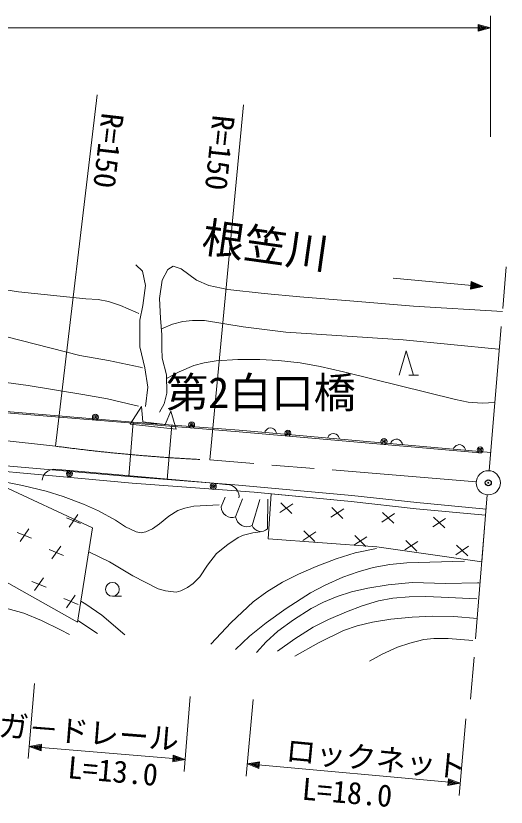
# Model space of a CAD drawing. Units: millimetres, scale not verified. Extents: x 7750 to 680000, y -40250 to 380000.
# Drawn here: x 518342 to 558994, y 275319 to 340979 of the extents above; entities that cross this region are included whole.
import ezdxf
from ezdxf.enums import TextEntityAlignment as Align

# ---------------------------------------------------------------- set-up
doc = ezdxf.new("R2010")
doc.units = ezdxf.units.MM
doc.header["$LTSCALE"] = 1000
doc.header["$PDMODE"] = 32
doc.header["$PDSIZE"] = 500
doc.linetypes.add('CHAIN', pattern=[18.5, 12, -1.5, 3.5, -1.5])
for name, color, linetype, lineweight in [('M-BGD', 7, 'Continuous', 13), ('M-BMK', 2, 'CHAIN', 13), ('M-BMK-SRVR', 3, 'Continuous', 13), ('M-STR-HTXT', 7, 'Continuous', 13), ('M-STR-STR1', 1, 'Continuous', 13)]:
    doc.layers.add(name, color=color, linetype=linetype, lineweight=lineweight)
doc.layers.add('M-BMK-HTXT', color=7, linetype='Continuous')
doc.layers.add('M-OTRS', color=6, linetype='Continuous')
doc.styles.add('ＭＳ ゴシック', font='')
doc.styles.get('ＭＳ ゴシック').set_extended_font_data('MS Gothic')

msp = doc.modelspace()

# ---------------------------------------------------------------- linework, layer by layer
at = {"layer": 'M-BGD'}
for p, q in [((528284, 320331), (528844, 319806)), ((528844, 319806), (529106, 318606)), ((530936, 319918), (530488, 319056)), ((531385, 320218), (530936, 319918)), ((532057, 319993), (531385, 320218)), ((533328, 319056), (532057, 319993)), ((549618, 319206), (557054, 318531)), ((529106, 318606), (528881, 316955)), ((530488, 319056), (530264, 317518)), ((534337, 318606), (533328, 319056)), ((535906, 318268), (534337, 318606)), ((556087, 318941), (556029, 318301)), ((556029, 318301), (557054, 318531)), ((556121, 318877), (556074, 318357)), ((556074, 318357), (556934, 318541)), ((557054, 318531), (556087, 318941)), ((556156, 318814), (556120, 318414)), ((556120, 318414), (556815, 318552)), ((556934, 318541), (556121, 318877)), ((556815, 318552), (556156, 318814)), ((556190, 318750), (556165, 318470)), ((556165, 318470), (556695, 318563)), ((556695, 318563), (556190, 318750)), ((556224, 318686), (556210, 318526)), ((556210, 318526), (556576, 318574)), ((556576, 318574), (556224, 318686)), ((556259, 318623), (556255, 318583)), ((556255, 318583), (556416, 318588)), ((556416, 318588), (556259, 318623)), ((538932, 317930), (535906, 318268)), ((541884, 317668), (538932, 317930)), ((530264, 317518), (530339, 315905)), ((546368, 317293), (541884, 317668)), ((551300, 316880), (546368, 317293)), ((528881, 316955), (528620, 315718)), ((558688, 316458), (551300, 316880)), ((530339, 315905), (530451, 314517)), ((528620, 315718), (528620, 313505)), ((530451, 314517), (530451, 313392)), ((528620, 313505), (529031, 311779)), ((530451, 313392), (530488, 312567)), ((530488, 312567), (530824, 311179)), ((550116, 311169), (550716, 313176)), ((550716, 313176), (551316, 311169)), ((529031, 311779), (529292, 310167)), ((530824, 311179), (530862, 309679)), ((550916, 311169), (551716, 311169)), ((529292, 310167), (529106, 308554)), ((530862, 309679), (530637, 308779)), ((505237, 309181), (521518, 307818)), ((505237, 309181), (521518, 307818)), ((530637, 308779), (530264, 308104)), ((512909, 308402), (536867, 306454)), ((512909, 308402), (536867, 306454)), ((528759, 308552), (527811, 307107)), ((528864, 307283), (528759, 308552)), ((531182, 308164), (530725, 307072)), ((531638, 306684), (531182, 308164)), ((521518, 307818), (528079, 307255)), ((521518, 307818), (528079, 307255)), ((527724, 302769), (528079, 307255)), ((527811, 307107), (531638, 306684)), ((528079, 307255), (536856, 306587)), ((528079, 307255), (536856, 306587)), ((530725, 307072), (528864, 307283)), ((531276, 307012), (530897, 302500)), ((539194, 306702), (539085, 306611)), ((539299, 306753), (539194, 306702)), ((539422, 306782), (539299, 306753)), ((539581, 306768), (539422, 306782)), ((539697, 306717), (539581, 306768)), ((539791, 306649), (539697, 306717)), ((539882, 306540), (539791, 306649)), ((536856, 306587), (557721, 304743)), ((536867, 306454), (556818, 304714)), ((536867, 306454), (556818, 304714)), ((539017, 306516), (538966, 306400)), ((539085, 306611), (539017, 306516)), ((539933, 306435), (539882, 306540)), ((539962, 306312), (539933, 306435)), ((544233, 306055), (544183, 305939)), ((544301, 306150), (544233, 306055)), ((544410, 306241), (544301, 306150)), ((544515, 306292), (544410, 306241)), ((544638, 306321), (544515, 306292)), ((544797, 306307), (544638, 306321)), ((544913, 306256), (544797, 306307)), ((545008, 306188), (544913, 306256)), ((545098, 306079), (545008, 306188)), ((545149, 305974), (545098, 306079)), ((545179, 305851), (545149, 305974)), ((549449, 305594), (549399, 305478)), ((549518, 305689), (549449, 305594)), ((549626, 305780), (549518, 305689)), ((549731, 305830), (549626, 305780)), ((549854, 305860), (549731, 305830)), ((550013, 305846), (549854, 305860)), ((550130, 305795), (550013, 305846)), ((550224, 305727), (550130, 305795)), ((550315, 305618), (550224, 305727)), ((550366, 305513), (550315, 305618)), ((550395, 305390), (550366, 305513)), ((554947, 305369), (554842, 305319)), ((555070, 305399), (554947, 305369)), ((555230, 305385), (555070, 305399)), ((555346, 305334), (555230, 305385)), ((555440, 305266), (555346, 305334)), ((554665, 305133), (554615, 305017)), ((554734, 305228), (554665, 305133)), ((554842, 305319), (554734, 305228)), ((555531, 305157), (555440, 305266)), ((555582, 305052), (555531, 305157)), ((555611, 304929), (555582, 305052)), ((514469, 303890), (527724, 302769)), ((514469, 303890), (527724, 302769)), ((514971, 303406), (521688, 302773)), ((521211, 303306), (521497, 303361)), ((521211, 303306), (521497, 303361)), ((521497, 303361), (521815, 303333)), ((521497, 303361), (521815, 303333)), ((524691, 298501), (514589, 303224)), ((520546, 302602), (520647, 302834)), ((520546, 302602), (520647, 302834)), ((520647, 302834), (520784, 303023)), ((520647, 302834), (520784, 303023)), ((520784, 303023), (521001, 303204)), ((520784, 303023), (521001, 303204)), ((521001, 303204), (521211, 303306)), ((521001, 303204), (521211, 303306)), ((521688, 302773), (527993, 302203)), ((522811, 303245), (521815, 303333)), ((522811, 303245), (521815, 303333)), ((534732, 302189), (522811, 303245)), ((534732, 302189), (522811, 303245)), ((530897, 302500), (527724, 302769)), ((530897, 302500), (527724, 302769)), ((520532, 302442), (520546, 302602)), ((520532, 302442), (520546, 302602)), ((527993, 302203), (538093, 301444)), ((536512, 302066), (530897, 302500)), ((536512, 302066), (530897, 302500)), ((535728, 302101), (534732, 302189)), ((535728, 302101), (534732, 302189)), ((535728, 302101), (536047, 302072)), ((535728, 302101), (536047, 302072)), ((536047, 302072), (536243, 302015)), ((536047, 302072), (536243, 302015)), ((546200, 301186), (536512, 302066)), ((536243, 302015), (536471, 301874)), ((536243, 302015), (536471, 301874)), ((536471, 301874), (536620, 301741)), ((536471, 301874), (536620, 301741)), ((536620, 301741), (536725, 301571)), ((536620, 301741), (536725, 301571)), ((536725, 301571), (536824, 301321)), ((536725, 301571), (536824, 301321)), ((538093, 301444), (546145, 300687)), ((535364, 300225), (535706, 301050)), ((536563, 299400), (537145, 300913)), ((536824, 301321), (536846, 301118)), ((536824, 301321), (536846, 301118)), ((536846, 301118), (536835, 300999)), ((536846, 301118), (536835, 300999)), ((537932, 298678), (538583, 300844)), ((539199, 298403), (539234, 300878)), ((539510, 301311), (539268, 297578)), ((546145, 300687), (539510, 301311)), ((546200, 301186), (551587, 300585)), ((540232, 299771), (541302, 300477)), ((541227, 299677), (540307, 300570)), ((544455, 299373), (545525, 300079)), ((545451, 299280), (544530, 300173)), ((546145, 300687), (551541, 300085)), ((551541, 300085), (546145, 300687)), ((551541, 300085), (557289, 299544)), ((557289, 299544), (551541, 300085)), ((551587, 300585), (557335, 300043)), ((522757, 298564), (523487, 299616)), ((522757, 298564), (523487, 299616)), ((548678, 298976), (549748, 299682)), ((549674, 298882), (548753, 299775)), ((556980, 295681), (557289, 299544)), ((523716, 298849), (522529, 299330)), ((523716, 298849), (522529, 299330)), ((552902, 298579), (553972, 299284)), ((553897, 298485), (552976, 299378)), ((519649, 297638), (518463, 298119)), ((519649, 297638), (518463, 298119)), ((518691, 297353), (519421, 298405)), ((518691, 297353), (519421, 298405)), ((523449, 290664), (524691, 298501)), ((542146, 297453), (543216, 298158)), ((543141, 297359), (542220, 298252)), ((539268, 297578), (548275, 296925)), ((546369, 297055), (547439, 297761)), ((547364, 296961), (546443, 297855)), ((551587, 296564), (550667, 297457)), ((521330, 295925), (522060, 296977)), ((521330, 295925), (522060, 296977)), ((548275, 296925), (556980, 295681)), ((550592, 296658), (551662, 297363)), ((554815, 296260), (555885, 296966)), ((555811, 296167), (554890, 297060)), ((522288, 296210), (521101, 296692)), ((522288, 296210), (521101, 296692)), ((515805, 294971), (523449, 290664)), ((519902, 293287), (520632, 294339)), ((519902, 293287), (520632, 294339)), ((520860, 293572), (519674, 294053)), ((520860, 293572), (519674, 294053)), ((522540, 291859), (523271, 292911)), ((522540, 291859), (523271, 292911)), ((523499, 292144), (522312, 292626)), ((523499, 292144), (522312, 292626)), ((526352, 292821), (527102, 292821)), ((523470, 290798), (525118, 289734))]:
    msp.add_line(p, q, dxfattribs=at)
for points in [[(439131, 326892), (448177, 323774), (457113, 320442), (459797, 319489), (462658, 318584), (471928, 316435), (481512, 315104), (485966, 314619), (490725, 313994), (500242, 312875), (509823, 311601), (519358, 310311), (523896, 309558)], [(462963, 326171), (464236, 325185), (465560, 324290), (467633, 323258), (469931, 322239), (470981, 321885), (472148, 321610), (476355, 320992), (480789, 320447), (483970, 320092), (487245, 319621), (490003, 319138), (492821, 318755), (496004, 318417), (499270, 317964), (508879, 316437), (511989, 315761), (515083, 314985), (523651, 312801)], [(499830, 322728), (502821, 321848), (506111, 320990), (515217, 318720), (516972, 318320), (518562, 318069), (524155, 317484)], [(524155, 317484), (525156, 317441), (526030, 317283), (527013, 316955), (528297, 316395), (528545, 316280)], [(530411, 315008), (531339, 315386), (532186, 315618), (532983, 315711), (533977, 315689), (537203, 315180), (540729, 314735), (550468, 314108), (558361, 313317)], [(523651, 312801), (526036, 312393), (528663, 311827), (528844, 311779)], [(530832, 310879), (531890, 311448), (533104, 311955), (533963, 312192), (534949, 312352), (536750, 312454), (538569, 312453), (540128, 312379), (541918, 312176), (543565, 311892), (545513, 311437), (554789, 309144), (555852, 308934), (557004, 308843), (558063, 308885)], [(523896, 309558), (525931, 309191), (528142, 308683), (528508, 308591)], [(516940, 302391), (518904, 302017), (520869, 301538), (522270, 301104), (523952, 300458), (525201, 299894), (526597, 299125), (527438, 298586), (528330, 298163), (528720, 298094), (529109, 298151), (529665, 298418), (530242, 298839), (531015, 299468), (531779, 299932), (532346, 300139), (533097, 300288), (535193, 300397)], [(455842, 301580), (465480, 300926), (468201, 300656), (470974, 300277), (480302, 298834), (483052, 298304), (485681, 297694), (495137, 295264), (496867, 294871), (498644, 294581), (500502, 294411), (502694, 294322), (504988, 294246), (507580, 294049), (509440, 293783), (511403, 293394), (515068, 292497), (518996, 291427), (520474, 290811), (522048, 290039), (522788, 289655)], [(524375, 296506), (524440, 296479), (526106, 295674), (528045, 294513), (530136, 293432), (530742, 293260), (531633, 293159), (532020, 293260), (532570, 293537), (533034, 293867), (533602, 294429), (534225, 295407), (534973, 296358), (535914, 297124), (536770, 297681), (537225, 297888), (537996, 298080), (538595, 298163)], [(534519, 288846), (536196, 290628), (538006, 292355), (539143, 293179), (540443, 293975), (541764, 294657), (543233, 295293), (544913, 295926), (546471, 296409), (548252, 296787)], [(536542, 288400), (537713, 289495), (539091, 290626), (540754, 291803), (542780, 293095), (544000, 293751), (545463, 294402), (546715, 294856), (547980, 295206), (549358, 295448), (550754, 295586), (555549, 295722)], [(538289, 288159), (539100, 289048), (540058, 289920), (541356, 290864), (542827, 291802), (543863, 292342), (544975, 292799), (546165, 293178), (547531, 293489), (549207, 293755), (551198, 293952), (553980, 293885), (556623, 293927), (556747, 293934)], [(523726, 292411), (524150, 292159), (525463, 291239), (527383, 289624)], [(540035, 288262), (541474, 289293), (543004, 290246), (544274, 290894), (545746, 291524), (547050, 292024), (548414, 292434), (549596, 292648), (550943, 292778), (552342, 292808), (553601, 292730), (556576, 292594)], [(541474, 287850), (543429, 288945), (545495, 289987), (546636, 290358), (547917, 290657), (549419, 290909), (551209, 291095), (552907, 291168), (554647, 291130), (556610, 290978)], [(547672, 287437), (548724, 288017), (549995, 288588), (550999, 288935), (552165, 289222), (552994, 289318), (554196, 289322), (556234, 289156)]]:
    msp.add_lwpolyline(points, dxfattribs=at)
for centre, radius in [((524942, 307674), 250), ((524942, 307674), 250), ((524942, 307674), 150), ((524942, 307674), 150), ((524942, 307674), 50), ((524942, 307674), 50), ((532918, 307026), 250), ((532918, 307026), 250), ((532918, 307026), 150), ((532918, 307026), 150), ((532918, 307026), 50), ((532918, 307026), 50), ((540894, 306354), 250), ((540894, 306354), 250), ((540894, 306354), 150), ((540894, 306354), 150), ((540894, 306354), 50), ((540894, 306354), 50), ((548867, 305658), 250), ((548867, 305658), 250), ((548867, 305658), 150), ((548867, 305658), 150), ((548867, 305658), 50), ((548867, 305658), 50), ((556839, 304963), 250), ((556839, 304963), 250), ((556839, 304963), 150), ((556839, 304963), 150), ((556839, 304963), 50), ((556839, 304963), 50), ((522789, 302995), 250), ((522789, 302995), 250), ((522789, 302995), 150), ((522789, 302995), 150), ((522789, 302995), 50), ((522789, 302995), 50), ((534710, 301940), 250), ((534710, 301940), 250), ((534710, 301940), 150), ((534710, 301940), 150), ((534710, 301940), 50), ((534710, 301940), 50)]:
    msp.add_circle(centre, radius, dxfattribs=at)
for centre, major_axis, start_param, end_param in [((536271, 300264), (0, 912), 1.613224, 3.467814), ((537517, 299555), (0, 971), 1.73085, 3.585441), ((538669, 299018), (0, 813), 2.001359, 3.855949)]:
    msp.add_ellipse(centre, major_axis=major_axis, ratio=0.996196, start_param=start_param, end_param=end_param, dxfattribs=at)
msp.add_ellipse((526352, 293393), major_axis=(0, 572), ratio=0.996196, dxfattribs=at)
at = {"layer": 'M-BMK'}
for p, q in [((557597, 303233), (558994, 320156)), ((495388, 308234), (521638, 305268)), ((556518, 302315), (534428, 304127)), ((557432, 301233), (556048, 284260))]:
    msp.add_line(p, q, dxfattribs=at)
msp.add_ellipse((541304, 454508), major_axis=(0, 150539), ratio=0.996196, start_param=3.010084, end_param=3.095729, dxfattribs=at)
at = {"layer": 'M-BMK-SRVR'}
for major_axis in [(0, 1004), (0, 40.1)]:
    msp.add_ellipse((557514, 302233), major_axis=major_axis, ratio=0.996196, dxfattribs=at)
at = {"layer": 'M-OTRS'}
msp.add_point((557514, 302233), dxfattribs=at)
at = {"layer": 'M-STR-HTXT'}
for p, q in [((557683, 340979), (557683, 330934)), ((556684, 339694), (556684, 340256)), ((556684, 340256), (557683, 339975)), ((556724, 339774), (556724, 340176)), ((556724, 340176), (557403, 339975)), ((424543, 339975), (557683, 339975)), ((557683, 339975), (556684, 339694)), ((557403, 339975), (556724, 339774)), ((556764, 339855), (556764, 340096)), ((556764, 340096), (557243, 339975)), ((557243, 339975), (556764, 339855)), ((556804, 339935), (556804, 340015)), ((556804, 340015), (557003, 339975)), ((557003, 339975), (556804, 339935)), ((521638, 305268), (525073, 334413)), ((534428, 304127), (537213, 333606)), ((519889, 285574), (519376, 279345)), ((532288, 278275), (532801, 284504)), ((538011, 284264), (537437, 277903)), ((555087, 276298), (555661, 282658)), ((519458, 280345), (520478, 280542)), ((519737, 280322), (520431, 280466)), ((519897, 280309), (520385, 280389)), ((520385, 280389), (520365, 280149)), ((520431, 280466), (520399, 280066)), ((520478, 280542), (520432, 279982)), ((519458, 280345), (532370, 279275)), ((520432, 279982), (519458, 280345)), ((520399, 280066), (519737, 280322)), ((520365, 280149), (519897, 280309)), ((520136, 280289), (520339, 280312)), ((520332, 280232), (520136, 280289)), ((520339, 280312), (520332, 280232)), ((531351, 279077), (531397, 279637)), ((532370, 279275), (531351, 279077)), ((531397, 279637), (532370, 279275)), ((531398, 279154), (531430, 279554)), ((532092, 279298), (531398, 279154)), ((531430, 279554), (532092, 279298)), ((531444, 279231), (531464, 279471)), ((531932, 279311), (531444, 279231)), ((531464, 279471), (531932, 279311)), ((531490, 279307), (531497, 279387)), ((531693, 279331), (531490, 279307)), ((531497, 279387), (531693, 279331)), ((537527, 278903), (538548, 279092)), ((538548, 279092), (538497, 278532)), ((537527, 278903), (555177, 277298)), ((538497, 278532), (537527, 278903)), ((537806, 278878), (538501, 279016)), ((538465, 278616), (537806, 278878)), ((537965, 278863), (538454, 278940)), ((538432, 278700), (537965, 278863)), ((538204, 278841), (538407, 278863)), ((538399, 278783), (538204, 278841)), ((538407, 278863), (538399, 278783)), ((538454, 278940), (538432, 278700)), ((538501, 279016), (538465, 278616)), ((554156, 277108), (554207, 277668)), ((555177, 277298), (554156, 277108)), ((554203, 277185), (554239, 277584)), ((554898, 277323), (554203, 277185)), ((554207, 277668), (555177, 277298)), ((554239, 277584), (554898, 277323)), ((554250, 277261), (554272, 277501)), ((554739, 277337), (554250, 277261)), ((554272, 277501), (554739, 277337)), ((554297, 277337), (554304, 277417)), ((554500, 277359), (554297, 277337)), ((554304, 277417), (554500, 277359))]:
    msp.add_line(p, q, dxfattribs=at)
at = {"layer": 'M-STR-STR1'}
for p, q in [((527724, 302769), (528079, 307255)), ((531276, 307012), (530897, 302500))]:
    msp.add_line(p, q, dxfattribs=at)

# ---------------------------------------------------------------- texts
at = {"layer": 'M-BMK-HTXT', "style": 'ＭＳ ゴシック'}
msp.add_text('根笠川', height=2566, rotation=351.97, dxfattribs=at).set_placement((533550, 320640), align=Align.BOTTOM_LEFT)
msp.add_text('第2白口橋', height=2566, dxfattribs=at).set_placement((530789, 307667), align=Align.BOTTOM_LEFT)
at = {"layer": 'M-STR-HTXT', "style": 'ＭＳ ゴシック'}
for s, rotation, p in [('R=150', 263.425, (524930, 333055)), ('R=150', 264.023, (534128, 332866)), ('ガ－ドレール', 355.483, (516798, 280665)), ('ロックネット', 354.479, (540600, 278611)), ('L=13.0', 354.981, (522535, 277184)), ('L=18.0', 355.182, (541963, 275401))]:
    msp.add_text(s, height=1833, rotation=rotation, dxfattribs=at).set_placement(p, align=Align.BOTTOM_LEFT)

doc.saveas('drawing.dxf')
